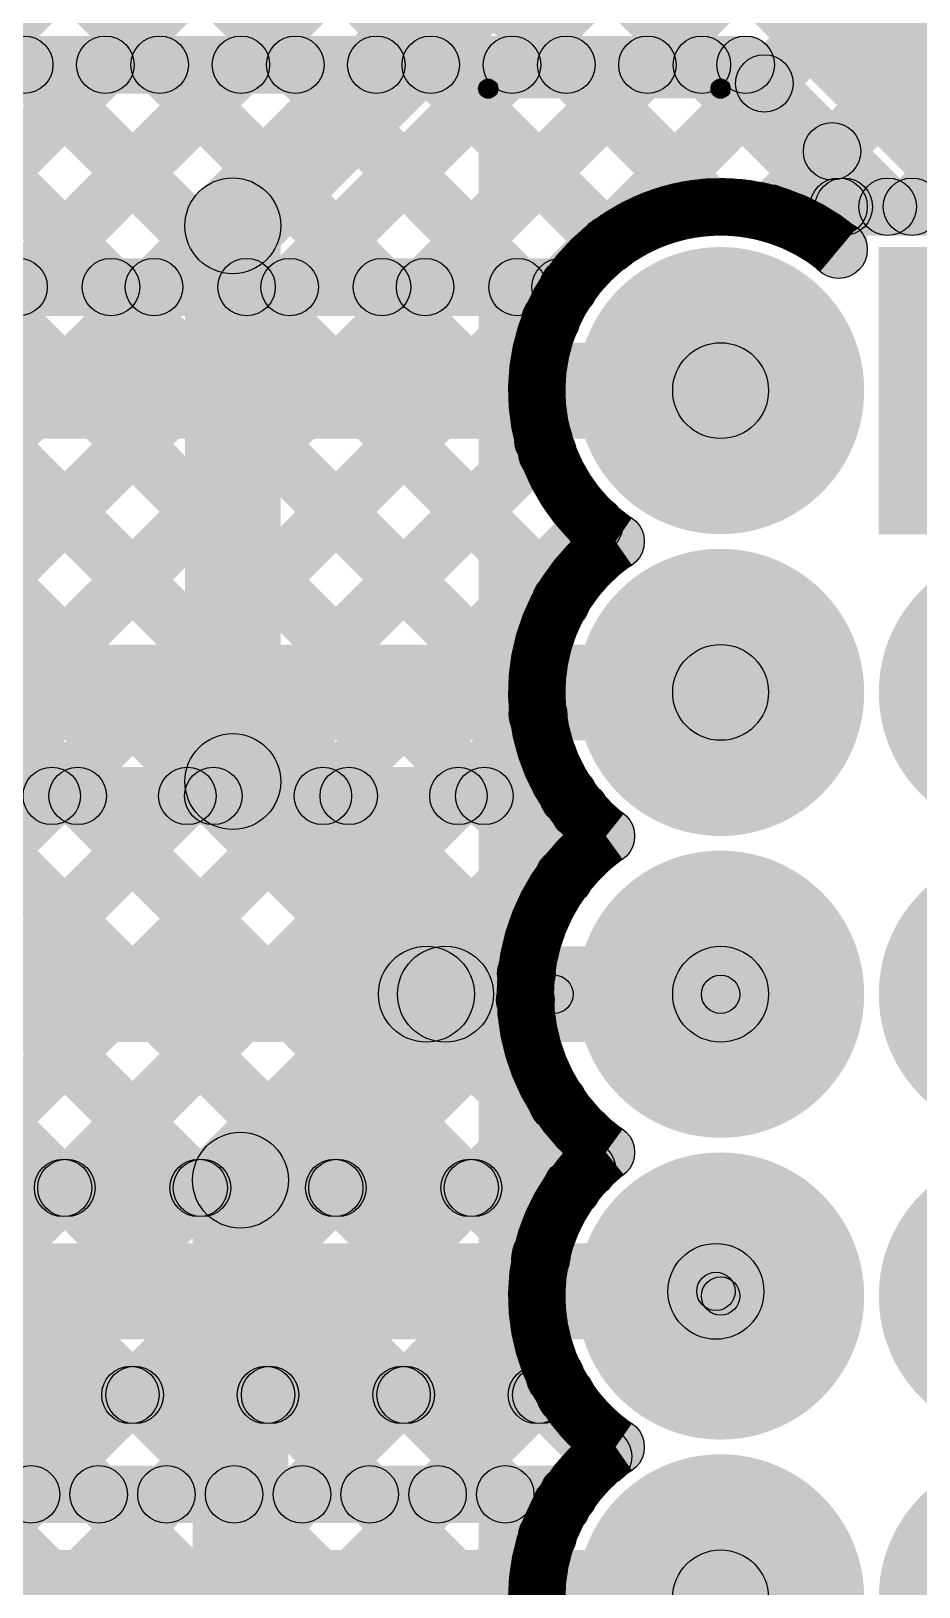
# Model space of a CAD drawing. Header units: millimetres. Extents: x 0 to 212, y 0 to 213.
# Drawn here: x 1.0414 to 1.273, y 2.6189 to 3.0248 of the extents above; entities that cross this region are included whole.
import ezdxf

# ---------------------------------------------------------------- set-up
doc = ezdxf.new("R2010")
doc.units = ezdxf.units.MM
doc.header["$MEASUREMENT"] = 0
for name, color, linetype in [('BottomLayer', 5, 'Continuous'), ('BottomSolder', 6, 'Continuous'), ('PadHoleLayer', 156, 'Continuous'), ('TopLayer', 1, 'Continuous'), ('TopOverlay', 2, 'Continuous'), ('TopSolder', 216, 'Continuous')]:
    doc.layers.add(name, color=color, linetype=linetype)

# ---------------------------------------------------------------- blocks, each defined once
blk = doc.blocks.new('PHD_2_7A_10')
at = {"layer": 'BottomLayer'}
h = blk.add_hatch(color=5, dxfattribs=at)
edge = h.paths.add_edge_path()
edge.add_arc((-0.31496, 0.07874), 0.03346, 0, 360)
h = blk.add_hatch(color=5, dxfattribs=at)
edge = h.paths.add_edge_path()
edge.add_arc((-0.23622, 0.07874), 0.03346, 0, 360)
h = blk.add_hatch(color=5, dxfattribs=at)
edge = h.paths.add_edge_path()
edge.add_arc((-0.15748, 0.07874), 0.03346, 0, 360)
h = blk.add_hatch(color=5, dxfattribs=at)
edge = h.paths.add_edge_path()
edge.add_arc((-0.07874, 0.07874), 0.03346, 0, 360)
h = blk.add_hatch(color=5, dxfattribs=at)
edge = h.paths.add_edge_path()
edge.add_arc((0, 0.07874), 0.03346, 0, 360)
h = blk.add_hatch(color=5, dxfattribs=at)
edge = h.paths.add_edge_path()
edge.add_arc((-0.31496, 0), 0.03346, 0, 360)
h = blk.add_hatch(color=5, dxfattribs=at)
edge = h.paths.add_edge_path()
edge.add_arc((-0.23622, 0), 0.03346, 0, 360)
h = blk.add_hatch(color=5, dxfattribs=at)
edge = h.paths.add_edge_path()
edge.add_arc((-0.15748, 0), 0.03346, 0, 360)
h = blk.add_hatch(color=5, dxfattribs=at)
edge = h.paths.add_edge_path()
edge.add_arc((-0.07874, 0), 0.03346, 0, 360)
blk.add_hatch(color=5, dxfattribs=at).paths.add_polyline_path([(0.03346, -0.03346), (-0.03346, -0.03346), (-0.03346, 0.03346), (0.03346, 0.03346)])
at = {"layer": 'BottomSolder'}
h = blk.add_hatch(color=6, dxfattribs=at)
edge = h.paths.add_edge_path()
edge.add_arc((-0.31496, 0.07874), 0.03746, 0, 360)
h = blk.add_hatch(color=6, dxfattribs=at)
edge = h.paths.add_edge_path()
edge.add_arc((-0.23622, 0.07874), 0.03746, 0, 360)
h = blk.add_hatch(color=6, dxfattribs=at)
edge = h.paths.add_edge_path()
edge.add_arc((-0.15748, 0.07874), 0.03746, 0, 360)
h = blk.add_hatch(color=6, dxfattribs=at)
edge = h.paths.add_edge_path()
edge.add_arc((-0.07874, 0.07874), 0.03746, 0, 360)
h = blk.add_hatch(color=6, dxfattribs=at)
edge = h.paths.add_edge_path()
edge.add_arc((0, 0.07874), 0.03746, 0, 360)
h = blk.add_hatch(color=6, dxfattribs=at)
edge = h.paths.add_edge_path()
edge.add_arc((-0.31496, 0), 0.03746, 0, 360)
h = blk.add_hatch(color=6, dxfattribs=at)
edge = h.paths.add_edge_path()
edge.add_arc((-0.23622, 0), 0.03746, 0, 360)
h = blk.add_hatch(color=6, dxfattribs=at)
edge = h.paths.add_edge_path()
edge.add_arc((-0.15748, 0), 0.03746, 0, 360)
h = blk.add_hatch(color=6, dxfattribs=at)
edge = h.paths.add_edge_path()
edge.add_arc((-0.07874, 0), 0.03746, 0, 360)
blk.add_hatch(color=6, dxfattribs=at).paths.add_polyline_path([(0.03746, -0.03746), (-0.03746, -0.03746), (-0.03746, 0.03746), (0.03746, 0.03746)])
at = {"layer": 'PadHoleLayer'}
h = blk.add_hatch(color=156, dxfattribs=at)
edge = h.paths.add_edge_path()
edge.add_arc((-0.31496, 0.07874), 0.01614, 0, 360)
h = blk.add_hatch(color=156, dxfattribs=at)
edge = h.paths.add_edge_path()
edge.add_arc((-0.23622, 0.07874), 0.01614, 0, 360)
h = blk.add_hatch(color=156, dxfattribs=at)
edge = h.paths.add_edge_path()
edge.add_arc((-0.15748, 0.07874), 0.01614, 0, 360)
h = blk.add_hatch(color=156, dxfattribs=at)
edge = h.paths.add_edge_path()
edge.add_arc((-0.07874, 0.07874), 0.01614, 0, 360)
h = blk.add_hatch(color=156, dxfattribs=at)
edge = h.paths.add_edge_path()
edge.add_arc((0, 0.07874), 0.01614, 0, 360)
at = {"layer": 'TopLayer'}
h = blk.add_hatch(color=1, dxfattribs=at)
edge = h.paths.add_edge_path()
edge.add_arc((-0.31496, 0.07874), 0.03346, 0, 360)
h = blk.add_hatch(color=1, dxfattribs=at)
edge = h.paths.add_edge_path()
edge.add_arc((-0.23622, 0.07874), 0.03346, 0, 360)
h = blk.add_hatch(color=1, dxfattribs=at)
edge = h.paths.add_edge_path()
edge.add_arc((-0.15748, 0.07874), 0.03346, 0, 360)
h = blk.add_hatch(color=1, dxfattribs=at)
edge = h.paths.add_edge_path()
edge.add_arc((-0.07874, 0.07874), 0.03346, 0, 360)
h = blk.add_hatch(color=1, dxfattribs=at)
edge = h.paths.add_edge_path()
edge.add_arc((0, 0.07874), 0.03346, 0, 360)
h = blk.add_hatch(color=1, dxfattribs=at)
edge = h.paths.add_edge_path()
edge.add_arc((-0.31496, 0), 0.03346, 0, 360)
h = blk.add_hatch(color=1, dxfattribs=at)
edge = h.paths.add_edge_path()
edge.add_arc((-0.23622, 0), 0.03346, 0, 360)
h = blk.add_hatch(color=1, dxfattribs=at)
edge = h.paths.add_edge_path()
edge.add_arc((-0.15748, 0), 0.03346, 0, 360)
h = blk.add_hatch(color=1, dxfattribs=at)
edge = h.paths.add_edge_path()
edge.add_arc((-0.07874, 0), 0.03346, 0, 360)
blk.add_hatch(color=1, dxfattribs=at).paths.add_polyline_path([(0.03346, -0.03346), (-0.03346, -0.03346), (-0.03346, 0.03346), (0.03346, 0.03346)])
at = {"layer": 'TopOverlay'}
for points in [[(-0.55122, 0.13687), (-0.55122, 0.14187), (0.07878, 0.14187), (0.07878, 0.13687)], [(0.07628, 0.13937), (0.08128, 0.13937), (0.08128, 0.07874), (0.07628, 0.07874)]]:
    blk.add_hatch(color=2, dxfattribs=at).paths.add_polyline_path(points)
h = blk.add_hatch(color=2, dxfattribs=at)
edge = h.paths.add_edge_path()
edge.add_arc((0.07878, 0.13937), 0.0025, 0, 360)
h = blk.add_hatch(color=2, dxfattribs=at)
edge = h.paths.add_edge_path()
edge.add_arc((0.07878, 0.13937), 0.0025, 0, 360)
h = blk.add_hatch(color=2, dxfattribs=at)
edge = h.paths.add_edge_path()
edge.add_arc((0.07878, 0.07874), 0.0025, 0, 360)
at = {"layer": 'TopSolder'}
h = blk.add_hatch(color=216, dxfattribs=at)
edge = h.paths.add_edge_path()
edge.add_arc((-0.31496, 0.07874), 0.03746, 0, 360)
h = blk.add_hatch(color=216, dxfattribs=at)
edge = h.paths.add_edge_path()
edge.add_arc((-0.23622, 0.07874), 0.03746, 0, 360)
h = blk.add_hatch(color=216, dxfattribs=at)
edge = h.paths.add_edge_path()
edge.add_arc((-0.15748, 0.07874), 0.03746, 0, 360)
h = blk.add_hatch(color=216, dxfattribs=at)
edge = h.paths.add_edge_path()
edge.add_arc((-0.07874, 0.07874), 0.03746, 0, 360)
h = blk.add_hatch(color=216, dxfattribs=at)
edge = h.paths.add_edge_path()
edge.add_arc((0, 0.07874), 0.03746, 0, 360)
h = blk.add_hatch(color=216, dxfattribs=at)
edge = h.paths.add_edge_path()
edge.add_arc((-0.31496, 0), 0.03746, 0, 360)
h = blk.add_hatch(color=216, dxfattribs=at)
edge = h.paths.add_edge_path()
edge.add_arc((-0.23622, 0), 0.03746, 0, 360)
h = blk.add_hatch(color=216, dxfattribs=at)
edge = h.paths.add_edge_path()
edge.add_arc((-0.15748, 0), 0.03746, 0, 360)
h = blk.add_hatch(color=216, dxfattribs=at)
edge = h.paths.add_edge_path()
edge.add_arc((-0.07874, 0), 0.03746, 0, 360)
blk.add_hatch(color=216, dxfattribs=at).paths.add_polyline_path([(0.03746, -0.03746), (-0.03746, -0.03746), (-0.03746, 0.03746), (0.03746, 0.03746)])
at = {"layer": 'TopOverlay'}
for centre in [(0.07878, 0.13937), (0.07878, 0.13937), (0.07878, 0.07874)]:
    blk.add_circle(centre, 0.0025, dxfattribs=at)

msp = doc.modelspace()

# ---------------------------------------------------------------- hatches: boundary and pattern name
at = {"layer": 'BottomLayer'}
for points in [[(0.31871, 2.2987), (0.3081, 2.3093), (1.2051, 3.2063), (1.21571, 3.1957)], [(0.35407, 2.2987), (0.34346, 2.3093), (1.24046, 3.2063), (1.25107, 3.1957)], [(0.38942, 2.2987), (0.37881, 2.3093), (1.27582, 3.2063), (1.28642, 3.1957)], [(0.42478, 2.2987), (0.41417, 2.3093), (1.31117, 3.2063), (1.32178, 3.1957)], [(0.46013, 2.2987), (0.44953, 2.3093), (1.34653, 3.2063), (1.35713, 3.1957)], [(0.49549, 2.2987), (0.48488, 2.3093), (1.38188, 3.2063), (1.39249, 3.1957)], [(0.53084, 2.2987), (0.52024, 2.3093), (1.41724, 3.2063), (1.42784, 3.1957)], [(0.92, 3.1957), (0.93061, 3.2063), (1.18225, 2.95466), (1.17164, 2.94405)], [(0.95536, 3.1957), (0.96596, 3.2063), (1.19767, 2.97459), (1.18707, 2.96399)], [(0.99071, 3.1957), (1.00132, 3.2063), (1.22345, 2.98417), (1.21285, 2.97356)], [(1.02607, 3.1957), (1.03667, 3.2063), (1.25871, 2.98427), (1.2481, 2.97366)], [(1.06142, 3.1957), (1.07203, 3.2063), (1.29406, 2.98427), (1.28346, 2.97366)], [(1.09678, 3.1957), (1.10738, 3.2063), (1.32942, 2.98427), (1.31881, 2.97366)], [(1.23941, 2.97191), (1.2288, 2.98252), (1.45259, 3.2063), (1.4632, 3.1957)], [(1.27652, 2.97366), (1.26591, 2.98427), (1.48795, 3.2063), (1.49855, 3.1957)], [(0.90799, 3.17235), (0.9186, 3.18296), (1.1814, 2.92016), (1.17079, 2.90955)], [(1.10284, 2.96516), (1.08516, 2.98284), (1.17616, 3.07384), (1.19384, 3.05616)], [(1.01764, 3.02735), (1.02824, 3.03796), (1.18489, 2.88131), (1.17428, 2.8707)], [(0.89287, 3.0107), (0.90348, 3.0213), (1.19173, 2.73305), (1.18112, 2.72245)], [(0.92823, 3.0107), (0.93883, 3.0213), (1.17589, 2.78425), (1.16528, 2.77364)], [(0.96358, 3.0107), (0.97419, 3.0213), (1.18592, 2.80957), (1.17531, 2.79896)], [(0.99834, 3.01129), (1.00895, 3.0219), (1.17893, 2.85191), (1.16833, 2.84131)], [(0.8597, 3.00851), (0.8703, 3.01912), (1.1796, 2.70983), (1.16899, 2.69922)], [(0.84202, 2.99084), (0.85263, 3.00144), (1.19587, 2.6582), (1.18526, 2.64759)], [(0.82434, 2.97316), (0.83495, 2.98377), (1.18135, 2.63736), (1.17075, 2.62675)], [(1.25204, 2.97146), (1.25204, 2.98646), (1.34796, 2.98646), (1.34796, 2.97146)], [(1.25954, 2.96779), (1.24454, 2.96779), (1.24454, 2.97896), (1.25954, 2.97896)], [(1.1065, 2.829), (1.0815, 2.829), (1.0815, 2.974), (1.1065, 2.974)], [(0.80666, 2.95548), (0.81727, 2.96609), (1.18386, 2.5995), (1.17326, 2.58889)], [(0.78899, 2.9378), (0.79959, 2.94841), (1.18376, 2.56424), (1.17315, 2.55364)], [(0.77131, 2.92013), (0.78192, 2.93073), (1.17955, 2.5331), (1.16894, 2.52249)], [(0.6352, 2.3677), (0.62459, 2.3783), (1.16974, 2.92346), (1.18035, 2.91285)], [(0.75363, 2.90245), (0.76424, 2.91305), (1.18456, 2.49273), (1.17396, 2.48212)], [(0.67055, 2.3677), (0.65995, 2.3783), (1.18305, 2.90141), (1.19366, 2.8908)], [(0.70591, 2.3677), (0.6953, 2.3783), (1.16839, 2.85139), (1.179, 2.84079)], [(1.08516, 2.82016), (1.10284, 2.83784), (1.15832, 2.78236), (1.14064, 2.76468)], [(0.73695, 2.36338), (0.72634, 2.37399), (1.17916, 2.8268), (1.18976, 2.81619)], [(1.14452, 2.76102), (1.14452, 2.78602), (1.14948, 2.78602), (1.14948, 2.76102)], [(1.14948, 2.76102), (1.14948, 2.78602), (1.22126, 2.78602), (1.22126, 2.76102)], [(1.10484, 2.71616), (1.08716, 2.73384), (1.13568, 2.78236), (1.15336, 2.76468)], [(0.75505, 2.34613), (0.74445, 2.35674), (1.16501, 2.77731), (1.17562, 2.7667)], [(1.1778, 2.76852), (1.1778, 2.77852), (1.22126, 2.77852), (1.22126, 2.76852)], [(0.77273, 2.32845), (0.76212, 2.33906), (1.17358, 2.75051), (1.18418, 2.73991)], [(1.1085, 2.516), (1.0835, 2.516), (1.0835, 2.725), (1.1085, 2.725)], [(0.79041, 2.31078), (0.7798, 2.32138), (1.1692, 2.71078), (1.17981, 2.70017)], [(0.80809, 2.2931), (0.79748, 2.3037), (1.17284, 2.67907), (1.18345, 2.66846)], [(0.82576, 2.27542), (0.81516, 2.28603), (1.17437, 2.64524), (1.18497, 2.63463)]]:
    msp.add_hatch(color=5, dxfattribs=at).paths.add_polyline_path(points)
h = msp.add_hatch(color=5, dxfattribs=at)
edge = h.paths.add_edge_path()
edge.add_arc((1.094, 2.974), 0.0125, 0, 360)
h = msp.add_hatch(color=5, dxfattribs=at)
edge = h.paths.add_edge_path()
edge.add_arc((1.094, 2.974), 0.0125, 0, 360)
h = msp.add_hatch(color=5, dxfattribs=at)
edge = h.paths.add_edge_path()
edge.add_arc((1.21815, 2.97886), 0.0075, 0, 360)
h = msp.add_hatch(color=5, dxfattribs=at)
edge = h.paths.add_edge_path()
edge.add_arc((1.23411, 2.97721), 0.0075, 0, 360)
h = msp.add_hatch(color=5, dxfattribs=at)
edge = h.paths.add_edge_path()
edge.add_arc((1.25204, 2.97896), 0.0075, 0, 360)
h = msp.add_hatch(color=5, dxfattribs=at)
edge = h.paths.add_edge_path()
edge.add_arc((1.25204, 2.97896), 0.0075, 0, 360)
h = msp.add_hatch(color=5, dxfattribs=at)
edge = h.paths.add_edge_path()
edge.add_arc((1.25341, 2.97896), 0.0075, 0, 360)
h = msp.add_hatch(color=5, dxfattribs=at)
edge = h.paths.add_edge_path()
edge.add_arc((1.27121, 2.97896), 0.0075, 0, 360)
h = msp.add_hatch(color=5, dxfattribs=at)
edge = h.paths.add_edge_path()
edge.add_arc((1.19237, 2.96929), 0.0075, 0, 360)
h = msp.add_hatch(color=5, dxfattribs=at)
edge = h.paths.add_edge_path()
edge.add_arc((1.25204, 2.96779), 0.0075, 0, 360)
h = msp.add_hatch(color=5, dxfattribs=at)
edge = h.paths.add_edge_path()
edge.add_arc((1.25204, 2.96779), 0.0075, 0, 360)
h = msp.add_hatch(color=5, dxfattribs=at)
edge = h.paths.add_edge_path()
edge.add_arc((1.17695, 2.94936), 0.0075, 0, 360)
h = msp.add_hatch(color=5, dxfattribs=at)
edge = h.paths.add_edge_path()
edge.add_arc((1.17505, 2.91815), 0.0075, 0, 360)
h = msp.add_hatch(color=5, dxfattribs=at)
edge = h.paths.add_edge_path()
edge.add_arc((1.17609, 2.91486), 0.0075, 0, 360)
h = msp.add_hatch(color=5, dxfattribs=at)
edge = h.paths.add_edge_path()
edge.add_arc((1.18835, 2.8961), 0.0075, 0, 360)
h = msp.add_hatch(color=5, dxfattribs=at)
edge = h.paths.add_edge_path()
edge.add_arc((1.19386, 2.89163), 0.0075, 0, 360)
h = msp.add_hatch(color=5, dxfattribs=at)
edge = h.paths.add_edge_path()
edge.add_arc((1.19386, 2.89163), 0.0075, 0, 360)
h = msp.add_hatch(color=5, dxfattribs=at)
edge = h.paths.add_edge_path()
edge.add_arc((1.17959, 2.87601), 0.0075, 0, 360)
h = msp.add_hatch(color=5, dxfattribs=at)
edge = h.paths.add_edge_path()
edge.add_arc((1.17363, 2.84661), 0.0075, 0, 360)
h = msp.add_hatch(color=5, dxfattribs=at)
edge = h.paths.add_edge_path()
edge.add_arc((1.17369, 2.84609), 0.0075, 0, 360)
h = msp.add_hatch(color=5, dxfattribs=at)
edge = h.paths.add_edge_path()
edge.add_arc((1.094, 2.829), 0.0125, 0, 360)
h = msp.add_hatch(color=5, dxfattribs=at)
edge = h.paths.add_edge_path()
edge.add_arc((1.094, 2.829), 0.0125, 0, 360)
h = msp.add_hatch(color=5, dxfattribs=at)
edge = h.paths.add_edge_path()
edge.add_arc((1.18446, 2.8215), 0.0075, 0, 360)
h = msp.add_hatch(color=5, dxfattribs=at)
edge = h.paths.add_edge_path()
edge.add_arc((1.19134, 2.81477), 0.0075, 0, 360)
h = msp.add_hatch(color=5, dxfattribs=at)
edge = h.paths.add_edge_path()
edge.add_arc((1.19134, 2.81477), 0.0075, 0, 360)
h = msp.add_hatch(color=5, dxfattribs=at)
edge = h.paths.add_edge_path()
edge.add_arc((1.18062, 2.80427), 0.0075, 0, 360)
h = msp.add_hatch(color=5, dxfattribs=at)
edge = h.paths.add_edge_path()
edge.add_arc((1.14452, 2.77352), 0.0125, 0, 360)
h = msp.add_hatch(color=5, dxfattribs=at)
edge = h.paths.add_edge_path()
edge.add_arc((1.14452, 2.77352), 0.0125, 0, 360)
h = msp.add_hatch(color=5, dxfattribs=at)
edge = h.paths.add_edge_path()
edge.add_arc((1.14948, 2.77352), 0.0125, 0, 360)
h = msp.add_hatch(color=5, dxfattribs=at)
edge = h.paths.add_edge_path()
edge.add_arc((1.14948, 2.77352), 0.0125, 0, 360)
h = msp.add_hatch(color=5, dxfattribs=at)
edge = h.paths.add_edge_path()
edge.add_arc((1.14948, 2.77352), 0.0125, 0, 360)
h = msp.add_hatch(color=5, dxfattribs=at)
edge = h.paths.add_edge_path()
edge.add_arc((1.17058, 2.77894), 0.0075, 0, 360)
h = msp.add_hatch(color=5, dxfattribs=at)
edge = h.paths.add_edge_path()
edge.add_arc((1.22126, 2.77352), 0.0125, 0, 360)
h = msp.add_hatch(color=5, dxfattribs=at)
edge = h.paths.add_edge_path()
edge.add_arc((1.17032, 2.772), 0.0075, 0, 360)
h = msp.add_hatch(color=5, dxfattribs=at)
edge = h.paths.add_edge_path()
edge.add_arc((1.1778, 2.77352), 0.005, 0, 360)
h = msp.add_hatch(color=5, dxfattribs=at)
edge = h.paths.add_edge_path()
edge.add_arc((1.22126, 2.77352), 0.005, 0, 360)
h = msp.add_hatch(color=5, dxfattribs=at)
edge = h.paths.add_edge_path()
edge.add_arc((1.17888, 2.74521), 0.0075, 0, 360)
h = msp.add_hatch(color=5, dxfattribs=at)
edge = h.paths.add_edge_path()
edge.add_arc((1.096, 2.725), 0.0125, 0, 360)
h = msp.add_hatch(color=5, dxfattribs=at)
edge = h.paths.add_edge_path()
edge.add_arc((1.096, 2.725), 0.0125, 0, 360)
h = msp.add_hatch(color=5, dxfattribs=at)
edge = h.paths.add_edge_path()
edge.add_arc((1.19134, 2.73227), 0.0075, 0, 360)
h = msp.add_hatch(color=5, dxfattribs=at)
edge = h.paths.add_edge_path()
edge.add_arc((1.19134, 2.73227), 0.0075, 0, 360)
h = msp.add_hatch(color=5, dxfattribs=at)
edge = h.paths.add_edge_path()
edge.add_arc((1.18642, 2.72775), 0.0075, 0, 360)
h = msp.add_hatch(color=5, dxfattribs=at)
edge = h.paths.add_edge_path()
edge.add_arc((1.1743, 2.70452), 0.0075, 0, 360)
h = msp.add_hatch(color=5, dxfattribs=at)
edge = h.paths.add_edge_path()
edge.add_arc((1.1745, 2.70548), 0.0075, 0, 360)
h = msp.add_hatch(color=5, dxfattribs=at)
edge = h.paths.add_edge_path()
edge.add_arc((1.17814, 2.67376), 0.0075, 0, 360)
h = msp.add_hatch(color=5, dxfattribs=at)
edge = h.paths.add_edge_path()
edge.add_arc((1.19386, 2.65541), 0.0075, 0, 360)
h = msp.add_hatch(color=5, dxfattribs=at)
edge = h.paths.add_edge_path()
edge.add_arc((1.19386, 2.65541), 0.0075, 0, 360)
h = msp.add_hatch(color=5, dxfattribs=at)
edge = h.paths.add_edge_path()
edge.add_arc((1.19057, 2.6529), 0.0075, 0, 360)
h = msp.add_hatch(color=5, dxfattribs=at)
edge = h.paths.add_edge_path()
edge.add_arc((1.17967, 2.63993), 0.0075, 0, 360)
h = msp.add_hatch(color=5, dxfattribs=at)
edge = h.paths.add_edge_path()
edge.add_arc((1.17605, 2.63206), 0.0075, 0, 360)
at = {"layer": 'TopLayer'}
for points in [[(0.59607, 3.16608), (0.60668, 3.17668), (1.05506, 2.7283), (1.04445, 2.7177)], [(1.23016, 3.03416), (1.24784, 3.05184), (1.30884, 2.99084), (1.29116, 2.97316)], [(1.00807, 2.9527), (0.99746, 2.9633), (1.05546, 3.0213), (1.06607, 3.0107)], [(0.998, 3.0085), (0.998, 3.0235), (1.22782, 3.0235), (1.22782, 3.0085)], [(0.99894, 3.0107), (1.00954, 3.0213), (1.06754, 2.9633), (1.05694, 2.9527)], [(1.04342, 2.9527), (1.03282, 2.9633), (1.09081, 3.0213), (1.10142, 3.0107)], [(1.03429, 3.0107), (1.0449, 3.0213), (1.1029, 2.9633), (1.09229, 2.9527)], [(1.07878, 2.9527), (1.06817, 2.9633), (1.12617, 3.0213), (1.13678, 3.0107)], [(1.06965, 3.0107), (1.08025, 3.0213), (1.13825, 2.9633), (1.12765, 2.9527)], [(1.11413, 2.9527), (1.10353, 2.9633), (1.16153, 3.0213), (1.17213, 3.0107)], [(1.105, 3.0107), (1.11561, 3.0213), (1.17361, 2.9633), (1.163, 2.9527)], [(1.14949, 2.9527), (1.13888, 2.9633), (1.19688, 3.0213), (1.20749, 3.0107)], [(1.14036, 3.0107), (1.15096, 3.0213), (1.19767, 2.97459), (1.18707, 2.96399)], [(1.17571, 3.0107), (1.18632, 3.0213), (1.22345, 2.98417), (1.21285, 2.97356)], [(1.21107, 3.0107), (1.22167, 3.0213), (1.25871, 2.98427), (1.2481, 2.97366)], [(1.22251, 3.0107), (1.23312, 3.0213), (1.27015, 2.98427), (1.25955, 2.97366)], [(1.18484, 2.9527), (1.17424, 2.9633), (1.22737, 3.01644), (1.23798, 3.00583)], [(1.23941, 2.97191), (1.2288, 2.98252), (1.24505, 2.99876), (1.25566, 2.98816)], [(1.25204, 2.97146), (1.25204, 2.98646), (1.26485, 2.98646), (1.26485, 2.97146)], [(1.25954, 2.96779), (1.24454, 2.96779), (1.24454, 2.97896), (1.25954, 2.97896)], [(0.99118, 2.9505), (0.99118, 2.9655), (1.18162, 2.9655), (1.18162, 2.9505)], [(0.98, 2.9185), (0.98, 2.9435), (1.22126, 2.9435), (1.22126, 2.9185)], [(0.96574, 2.83976), (0.96574, 2.86476), (1.22126, 2.86476), (1.22126, 2.83976)], [(0.94984, 2.7177), (0.93924, 2.7283), (1.0415, 2.83056), (1.0521, 2.81996)], [(0.96574, 2.81776), (0.96574, 2.83276), (1.18162, 2.83276), (1.18162, 2.81776)], [(0.9852, 2.7177), (0.97459, 2.7283), (1.07685, 2.83056), (1.08746, 2.81996)], [(0.97754, 2.81996), (0.98815, 2.83056), (1.09041, 2.7283), (1.0798, 2.7177)], [(1.02055, 2.7177), (1.00995, 2.7283), (1.11221, 2.83056), (1.12281, 2.81996)], [(1.0129, 2.81996), (1.02351, 2.83056), (1.12577, 2.7283), (1.11516, 2.7177)], [(1.05591, 2.7177), (1.0453, 2.7283), (1.14756, 2.83056), (1.15817, 2.81996)], [(1.04825, 2.81996), (1.05886, 2.83056), (1.16112, 2.7283), (1.15051, 2.7177)], [(1.08361, 2.81996), (1.09422, 2.83056), (1.19173, 2.73305), (1.18112, 2.72245)], [(1.11897, 2.81996), (1.12957, 2.83056), (1.17589, 2.78425), (1.16528, 2.77364)], [(1.15432, 2.81996), (1.16493, 2.83056), (1.18592, 2.80957), (1.17531, 2.79896)], [(1.09126, 2.7177), (1.08066, 2.7283), (1.17916, 2.8268), (1.18976, 2.81619)], [(0.94748, 2.76102), (0.94748, 2.78602), (1.22126, 2.78602), (1.22126, 2.76102)], [(1.12662, 2.7177), (1.11601, 2.7283), (1.16501, 2.77731), (1.17562, 2.7667)], [(1.1778, 2.76852), (1.1778, 2.77852), (1.22126, 2.77852), (1.22126, 2.76852)], [(1.16197, 2.7177), (1.15137, 2.7283), (1.17358, 2.75051), (1.18418, 2.73991)], [(0.94118, 2.7155), (0.94118, 2.7305), (1.18248, 2.7305), (1.18248, 2.7155)], [(0.93, 2.6835), (0.93, 2.7085), (1.22004, 2.7085), (1.22004, 2.6835)], [(1.2165, 2.69246), (1.22357, 2.69954), (1.2248, 2.69832), (1.21772, 2.69124)], [(0.93, 2.6615), (0.93, 2.6765), (1.18081, 2.6765), (1.18081, 2.6615)], [(1.02774, 2.6637), (1.03834, 2.6743), (1.06431, 2.64834), (1.0537, 2.63774)], [(1.04666, 2.63774), (1.03605, 2.64834), (1.06201, 2.6743), (1.07262, 2.6637)], [(1.06309, 2.6637), (1.0737, 2.6743), (1.09966, 2.64834), (1.08905, 2.63774)], [(1.08201, 2.63774), (1.07141, 2.64834), (1.09737, 2.6743), (1.10797, 2.6637)], [(1.09845, 2.6637), (1.10906, 2.6743), (1.13502, 2.64834), (1.12441, 2.63774)], [(1.11737, 2.63774), (1.10676, 2.64834), (1.13272, 2.6743), (1.14333, 2.6637)], [(1.1338, 2.6637), (1.14441, 2.6743), (1.17037, 2.64834), (1.15976, 2.63774)], [(1.15272, 2.63774), (1.14212, 2.64834), (1.16808, 2.6743), (1.17869, 2.6637)], [(1.16916, 2.6637), (1.17977, 2.6743), (1.19587, 2.6582), (1.18526, 2.64759)], [(0.90004, 2.63554), (0.90004, 2.65054), (1.18162, 2.65054), (1.18162, 2.63554)], [(0.90004, 2.60354), (0.90004, 2.62854), (1.22126, 2.62854), (1.22126, 2.60354)]]:
    msp.add_hatch(color=1, dxfattribs=at).paths.add_polyline_path(points)
h = msp.add_hatch(color=1, dxfattribs=at)
edge = h.paths.add_edge_path()
edge.add_arc((1.03959, 3.016), 0.0075, 0, 360)
h = msp.add_hatch(color=1, dxfattribs=at)
edge = h.paths.add_edge_path()
edge.add_arc((1.06076, 3.016), 0.0075, 0, 360)
h = msp.add_hatch(color=1, dxfattribs=at)
edge = h.paths.add_edge_path()
edge.add_arc((1.07495, 3.016), 0.0075, 0, 360)
h = msp.add_hatch(color=1, dxfattribs=at)
edge = h.paths.add_edge_path()
edge.add_arc((1.09612, 3.016), 0.0075, 0, 360)
h = msp.add_hatch(color=1, dxfattribs=at)
edge = h.paths.add_edge_path()
edge.add_arc((1.11031, 3.016), 0.0075, 0, 360)
h = msp.add_hatch(color=1, dxfattribs=at)
edge = h.paths.add_edge_path()
edge.add_arc((1.13147, 3.016), 0.0075, 0, 360)
h = msp.add_hatch(color=1, dxfattribs=at)
edge = h.paths.add_edge_path()
edge.add_arc((1.14566, 3.016), 0.0075, 0, 360)
h = msp.add_hatch(color=1, dxfattribs=at)
edge = h.paths.add_edge_path()
edge.add_arc((1.16683, 3.016), 0.0075, 0, 360)
h = msp.add_hatch(color=1, dxfattribs=at)
edge = h.paths.add_edge_path()
edge.add_arc((1.18102, 3.016), 0.0075, 0, 360)
h = msp.add_hatch(color=1, dxfattribs=at)
edge = h.paths.add_edge_path()
edge.add_arc((1.20218, 3.016), 0.0075, 0, 360)
h = msp.add_hatch(color=1, dxfattribs=at)
edge = h.paths.add_edge_path()
edge.add_arc((1.21637, 3.016), 0.0075, 0, 360)
h = msp.add_hatch(color=1, dxfattribs=at)
edge = h.paths.add_edge_path()
edge.add_arc((1.22782, 3.016), 0.0075, 0, 360)
h = msp.add_hatch(color=1, dxfattribs=at)
edge = h.paths.add_edge_path()
edge.add_arc((1.22782, 3.016), 0.0075, 0, 360)
h = msp.add_hatch(color=1, dxfattribs=at)
edge = h.paths.add_edge_path()
edge.add_arc((1.23268, 3.01114), 0.0075, 0, 360)
h = msp.add_hatch(color=1, dxfattribs=at)
edge = h.paths.add_edge_path()
edge.add_arc((1.25036, 2.99346), 0.0075, 0, 360)
h = msp.add_hatch(color=1, dxfattribs=at)
edge = h.paths.add_edge_path()
edge.add_arc((1.21815, 2.97886), 0.0075, 0, 360)
h = msp.add_hatch(color=1, dxfattribs=at)
edge = h.paths.add_edge_path()
edge.add_arc((1.23411, 2.97721), 0.0075, 0, 360)
h = msp.add_hatch(color=1, dxfattribs=at)
edge = h.paths.add_edge_path()
edge.add_arc((1.25204, 2.97896), 0.0075, 0, 360)
h = msp.add_hatch(color=1, dxfattribs=at)
edge = h.paths.add_edge_path()
edge.add_arc((1.25204, 2.97896), 0.0075, 0, 360)
h = msp.add_hatch(color=1, dxfattribs=at)
edge = h.paths.add_edge_path()
edge.add_arc((1.25341, 2.97896), 0.0075, 0, 360)
h = msp.add_hatch(color=1, dxfattribs=at)
edge = h.paths.add_edge_path()
edge.add_arc((1.26485, 2.97896), 0.0075, 0, 360)
h = msp.add_hatch(color=1, dxfattribs=at)
edge = h.paths.add_edge_path()
edge.add_arc((1.26485, 2.97896), 0.0075, 0, 360)
h = msp.add_hatch(color=1, dxfattribs=at)
edge = h.paths.add_edge_path()
edge.add_arc((1.19237, 2.96929), 0.0075, 0, 360)
h = msp.add_hatch(color=1, dxfattribs=at)
edge = h.paths.add_edge_path()
edge.add_arc((1.25204, 2.96779), 0.0075, 0, 360)
h = msp.add_hatch(color=1, dxfattribs=at)
edge = h.paths.add_edge_path()
edge.add_arc((1.25204, 2.96779), 0.0075, 0, 360)
h = msp.add_hatch(color=1, dxfattribs=at)
edge = h.paths.add_edge_path()
edge.add_arc((1.03812, 2.958), 0.0075, 0, 360)
h = msp.add_hatch(color=1, dxfattribs=at)
edge = h.paths.add_edge_path()
edge.add_arc((1.06224, 2.958), 0.0075, 0, 360)
h = msp.add_hatch(color=1, dxfattribs=at)
edge = h.paths.add_edge_path()
edge.add_arc((1.07347, 2.958), 0.0075, 0, 360)
h = msp.add_hatch(color=1, dxfattribs=at)
edge = h.paths.add_edge_path()
edge.add_arc((1.09759, 2.958), 0.0075, 0, 360)
h = msp.add_hatch(color=1, dxfattribs=at)
edge = h.paths.add_edge_path()
edge.add_arc((1.10883, 2.958), 0.0075, 0, 360)
h = msp.add_hatch(color=1, dxfattribs=at)
edge = h.paths.add_edge_path()
edge.add_arc((1.13295, 2.958), 0.0075, 0, 360)
h = msp.add_hatch(color=1, dxfattribs=at)
edge = h.paths.add_edge_path()
edge.add_arc((1.14418, 2.958), 0.0075, 0, 360)
h = msp.add_hatch(color=1, dxfattribs=at)
edge = h.paths.add_edge_path()
edge.add_arc((1.1683, 2.958), 0.0075, 0, 360)
h = msp.add_hatch(color=1, dxfattribs=at)
edge = h.paths.add_edge_path()
edge.add_arc((1.17954, 2.958), 0.0075, 0, 360)
h = msp.add_hatch(color=1, dxfattribs=at)
edge = h.paths.add_edge_path()
edge.add_arc((1.18162, 2.958), 0.0075, 0, 360)
h = msp.add_hatch(color=1, dxfattribs=at)
edge = h.paths.add_edge_path()
edge.add_arc((1.18162, 2.958), 0.0075, 0, 360)
h = msp.add_hatch(color=1, dxfattribs=at)
edge = h.paths.add_edge_path()
edge.add_arc((1.22126, 2.931), 0.0125, 0, 360)
h = msp.add_hatch(color=1, dxfattribs=at)
edge = h.paths.add_edge_path()
edge.add_arc((1.22126, 2.85226), 0.0125, 0, 360)
h = msp.add_hatch(color=1, dxfattribs=at)
edge = h.paths.add_edge_path()
edge.add_arc((1.0468, 2.82526), 0.0075, 0, 360)
h = msp.add_hatch(color=1, dxfattribs=at)
edge = h.paths.add_edge_path()
edge.add_arc((1.05356, 2.82526), 0.0075, 0, 360)
h = msp.add_hatch(color=1, dxfattribs=at)
edge = h.paths.add_edge_path()
edge.add_arc((1.08215, 2.82526), 0.0075, 0, 360)
h = msp.add_hatch(color=1, dxfattribs=at)
edge = h.paths.add_edge_path()
edge.add_arc((1.08891, 2.82526), 0.0075, 0, 360)
h = msp.add_hatch(color=1, dxfattribs=at)
edge = h.paths.add_edge_path()
edge.add_arc((1.11751, 2.82526), 0.0075, 0, 360)
h = msp.add_hatch(color=1, dxfattribs=at)
edge = h.paths.add_edge_path()
edge.add_arc((1.12427, 2.82526), 0.0075, 0, 360)
h = msp.add_hatch(color=1, dxfattribs=at)
edge = h.paths.add_edge_path()
edge.add_arc((1.15287, 2.82526), 0.0075, 0, 360)
h = msp.add_hatch(color=1, dxfattribs=at)
edge = h.paths.add_edge_path()
edge.add_arc((1.15962, 2.82526), 0.0075, 0, 360)
h = msp.add_hatch(color=1, dxfattribs=at)
edge = h.paths.add_edge_path()
edge.add_arc((1.18162, 2.82526), 0.0075, 0, 360)
h = msp.add_hatch(color=1, dxfattribs=at)
edge = h.paths.add_edge_path()
edge.add_arc((1.18162, 2.82526), 0.0075, 0, 360)
h = msp.add_hatch(color=1, dxfattribs=at)
edge = h.paths.add_edge_path()
edge.add_arc((1.18446, 2.8215), 0.0075, 0, 360)
h = msp.add_hatch(color=1, dxfattribs=at)
edge = h.paths.add_edge_path()
edge.add_arc((1.19134, 2.81477), 0.0075, 0, 360)
h = msp.add_hatch(color=1, dxfattribs=at)
edge = h.paths.add_edge_path()
edge.add_arc((1.19134, 2.81477), 0.0075, 0, 360)
h = msp.add_hatch(color=1, dxfattribs=at)
edge = h.paths.add_edge_path()
edge.add_arc((1.18062, 2.80427), 0.0075, 0, 360)
h = msp.add_hatch(color=1, dxfattribs=at)
edge = h.paths.add_edge_path()
edge.add_arc((1.17058, 2.77894), 0.0075, 0, 360)
h = msp.add_hatch(color=1, dxfattribs=at)
edge = h.paths.add_edge_path()
edge.add_arc((1.22126, 2.77352), 0.0125, 0, 360)
h = msp.add_hatch(color=1, dxfattribs=at)
edge = h.paths.add_edge_path()
edge.add_arc((1.17032, 2.772), 0.0075, 0, 360)
h = msp.add_hatch(color=1, dxfattribs=at)
edge = h.paths.add_edge_path()
edge.add_arc((1.1778, 2.77352), 0.005, 0, 360)
h = msp.add_hatch(color=1, dxfattribs=at)
edge = h.paths.add_edge_path()
edge.add_arc((1.22126, 2.77352), 0.005, 0, 360)
h = msp.add_hatch(color=1, dxfattribs=at)
edge = h.paths.add_edge_path()
edge.add_arc((1.17888, 2.74521), 0.0075, 0, 360)
h = msp.add_hatch(color=1, dxfattribs=at)
edge = h.paths.add_edge_path()
edge.add_arc((1.19134, 2.73227), 0.0075, 0, 360)
h = msp.add_hatch(color=1, dxfattribs=at)
edge = h.paths.add_edge_path()
edge.add_arc((1.19134, 2.73227), 0.0075, 0, 360)
h = msp.add_hatch(color=1, dxfattribs=at)
edge = h.paths.add_edge_path()
edge.add_arc((1.18642, 2.72775), 0.0075, 0, 360)
h = msp.add_hatch(color=1, dxfattribs=at)
edge = h.paths.add_edge_path()
edge.add_arc((1.04975, 2.723), 0.0075, 0, 360)
h = msp.add_hatch(color=1, dxfattribs=at)
edge = h.paths.add_edge_path()
edge.add_arc((1.05061, 2.723), 0.0075, 0, 360)
h = msp.add_hatch(color=1, dxfattribs=at)
edge = h.paths.add_edge_path()
edge.add_arc((1.08511, 2.723), 0.0075, 0, 360)
h = msp.add_hatch(color=1, dxfattribs=at)
edge = h.paths.add_edge_path()
edge.add_arc((1.08596, 2.723), 0.0075, 0, 360)
h = msp.add_hatch(color=1, dxfattribs=at)
edge = h.paths.add_edge_path()
edge.add_arc((1.12046, 2.723), 0.0075, 0, 360)
h = msp.add_hatch(color=1, dxfattribs=at)
edge = h.paths.add_edge_path()
edge.add_arc((1.12132, 2.723), 0.0075, 0, 360)
h = msp.add_hatch(color=1, dxfattribs=at)
edge = h.paths.add_edge_path()
edge.add_arc((1.15582, 2.723), 0.0075, 0, 360)
h = msp.add_hatch(color=1, dxfattribs=at)
edge = h.paths.add_edge_path()
edge.add_arc((1.15667, 2.723), 0.0075, 0, 360)
h = msp.add_hatch(color=1, dxfattribs=at)
edge = h.paths.add_edge_path()
edge.add_arc((1.18248, 2.723), 0.0075, 0, 360)
h = msp.add_hatch(color=1, dxfattribs=at)
edge = h.paths.add_edge_path()
edge.add_arc((1.18248, 2.723), 0.0075, 0, 360)
h = msp.add_hatch(color=1, dxfattribs=at)
edge = h.paths.add_edge_path()
edge.add_arc((1.22004, 2.696), 0.0125, 0, 360)
h = msp.add_hatch(color=1, dxfattribs=at)
edge = h.paths.add_edge_path()
edge.add_arc((1.22004, 2.696), 0.005, 0, 360)
h = msp.add_hatch(color=1, dxfattribs=at)
edge = h.paths.add_edge_path()
edge.add_arc((1.22126, 2.69478), 0.005, 0, 360)
h = msp.add_hatch(color=1, dxfattribs=at)
edge = h.paths.add_edge_path()
edge.add_arc((1.06732, 2.669), 0.0075, 0, 360)
h = msp.add_hatch(color=1, dxfattribs=at)
edge = h.paths.add_edge_path()
edge.add_arc((1.0684, 2.669), 0.0075, 0, 360)
h = msp.add_hatch(color=1, dxfattribs=at)
edge = h.paths.add_edge_path()
edge.add_arc((1.10267, 2.669), 0.0075, 0, 360)
h = msp.add_hatch(color=1, dxfattribs=at)
edge = h.paths.add_edge_path()
edge.add_arc((1.10375, 2.669), 0.0075, 0, 360)
h = msp.add_hatch(color=1, dxfattribs=at)
edge = h.paths.add_edge_path()
edge.add_arc((1.13803, 2.669), 0.0075, 0, 360)
h = msp.add_hatch(color=1, dxfattribs=at)
edge = h.paths.add_edge_path()
edge.add_arc((1.13911, 2.669), 0.0075, 0, 360)
h = msp.add_hatch(color=1, dxfattribs=at)
edge = h.paths.add_edge_path()
edge.add_arc((1.17338, 2.669), 0.0075, 0, 360)
h = msp.add_hatch(color=1, dxfattribs=at)
edge = h.paths.add_edge_path()
edge.add_arc((1.17446, 2.669), 0.0075, 0, 360)
h = msp.add_hatch(color=1, dxfattribs=at)
edge = h.paths.add_edge_path()
edge.add_arc((1.18081, 2.669), 0.0075, 0, 360)
h = msp.add_hatch(color=1, dxfattribs=at)
edge = h.paths.add_edge_path()
edge.add_arc((1.18081, 2.669), 0.0075, 0, 360)
h = msp.add_hatch(color=1, dxfattribs=at)
edge = h.paths.add_edge_path()
edge.add_arc((1.19386, 2.65541), 0.0075, 0, 360)
h = msp.add_hatch(color=1, dxfattribs=at)
edge = h.paths.add_edge_path()
edge.add_arc((1.19386, 2.65541), 0.0075, 0, 360)
h = msp.add_hatch(color=1, dxfattribs=at)
edge = h.paths.add_edge_path()
edge.add_arc((1.19057, 2.6529), 0.0075, 0, 360)
h = msp.add_hatch(color=1, dxfattribs=at)
edge = h.paths.add_edge_path()
edge.add_arc((1.04136, 2.64304), 0.0075, 0, 360)
h = msp.add_hatch(color=1, dxfattribs=at)
edge = h.paths.add_edge_path()
edge.add_arc((1.059, 2.64304), 0.0075, 0, 360)
h = msp.add_hatch(color=1, dxfattribs=at)
edge = h.paths.add_edge_path()
edge.add_arc((1.07671, 2.64304), 0.0075, 0, 360)
h = msp.add_hatch(color=1, dxfattribs=at)
edge = h.paths.add_edge_path()
edge.add_arc((1.09436, 2.64304), 0.0075, 0, 360)
h = msp.add_hatch(color=1, dxfattribs=at)
edge = h.paths.add_edge_path()
edge.add_arc((1.11207, 2.64304), 0.0075, 0, 360)
h = msp.add_hatch(color=1, dxfattribs=at)
edge = h.paths.add_edge_path()
edge.add_arc((1.12971, 2.64304), 0.0075, 0, 360)
h = msp.add_hatch(color=1, dxfattribs=at)
edge = h.paths.add_edge_path()
edge.add_arc((1.14742, 2.64304), 0.0075, 0, 360)
h = msp.add_hatch(color=1, dxfattribs=at)
edge = h.paths.add_edge_path()
edge.add_arc((1.16507, 2.64304), 0.0075, 0, 360)
h = msp.add_hatch(color=1, dxfattribs=at)
edge = h.paths.add_edge_path()
edge.add_arc((1.18162, 2.64304), 0.0075, 0, 360)
h = msp.add_hatch(color=1, dxfattribs=at)
edge = h.paths.add_edge_path()
edge.add_arc((1.18162, 2.64304), 0.0075, 0, 360)
h = msp.add_hatch(color=1, dxfattribs=at)
edge = h.paths.add_edge_path()
edge.add_arc((1.22126, 2.61604), 0.0125, 0, 360)

# ---------------------------------------------------------------- linework, layer by layer
at = {"layer": 'BottomLayer', "const_width": 0.015}
for points in [[(1.19386, 2.89163, -1.045345), (1.25204, 2.96779)], [(1.19134, 2.81477, -0.501673), (1.19386, 2.89163)], [(1.19134, 2.73227, -0.510019), (1.19134, 2.81477)], [(1.19386, 2.65541, -0.501673), (1.19134, 2.73227)], [(1.19386, 2.57667, -0.522415), (1.19386, 2.65541)]]:
    msp.add_lwpolyline(points, format="xyb", dxfattribs=at)
at = {"layer": 'BottomLayer'}
for centre, radius in [((1.094, 2.974), 0.0125), ((1.094, 2.974), 0.0125), ((1.21815, 2.97886), 0.0075), ((1.23411, 2.97721), 0.0075), ((1.25204, 2.97896), 0.0075), ((1.25204, 2.97896), 0.0075), ((1.25341, 2.97896), 0.0075), ((1.27121, 2.97896), 0.0075), ((1.19237, 2.96929), 0.0075), ((1.25204, 2.96779), 0.0075), ((1.25204, 2.96779), 0.0075), ((1.17695, 2.94936), 0.0075), ((1.17505, 2.91815), 0.0075), ((1.17609, 2.91486), 0.0075), ((1.18835, 2.8961), 0.0075), ((1.19386, 2.89163), 0.0075), ((1.19386, 2.89163), 0.0075), ((1.17959, 2.87601), 0.0075), ((1.17363, 2.84661), 0.0075), ((1.17369, 2.84609), 0.0075), ((1.094, 2.829), 0.0125), ((1.094, 2.829), 0.0125), ((1.18446, 2.8215), 0.0075), ((1.19134, 2.81477), 0.0075), ((1.19134, 2.81477), 0.0075), ((1.18062, 2.80427), 0.0075), ((1.14452, 2.77352), 0.0125), ((1.14452, 2.77352), 0.0125), ((1.14948, 2.77352), 0.0125), ((1.14948, 2.77352), 0.0125), ((1.14948, 2.77352), 0.0125), ((1.17058, 2.77894), 0.0075), ((1.22126, 2.77352), 0.0125), ((1.17032, 2.772), 0.0075), ((1.1778, 2.77352), 0.005), ((1.22126, 2.77352), 0.005), ((1.17888, 2.74521), 0.0075), ((1.096, 2.725), 0.0125), ((1.096, 2.725), 0.0125), ((1.19134, 2.73227), 0.0075), ((1.19134, 2.73227), 0.0075), ((1.18642, 2.72775), 0.0075), ((1.1743, 2.70452), 0.0075), ((1.1745, 2.70548), 0.0075), ((1.17814, 2.67376), 0.0075), ((1.19386, 2.65541), 0.0075), ((1.19386, 2.65541), 0.0075), ((1.19057, 2.6529), 0.0075), ((1.17967, 2.63993), 0.0075), ((1.17605, 2.63206), 0.0075)]:
    msp.add_circle(centre, radius, dxfattribs=at)
at = {"layer": 'TopLayer', "const_width": 0.015}
for points in [[(1.18162, 2.958, -0.443431), (1.25204, 2.96779)], [(1.19134, 2.81477, -0.074939), (1.18162, 2.82526)], [(1.19134, 2.73227, -0.510019), (1.19134, 2.81477)], [(1.18248, 2.723, -0.067119), (1.19134, 2.73227)], [(1.19386, 2.65541, -0.099174), (1.18081, 2.669)], [(1.18162, 2.64304, -0.091486), (1.19386, 2.65541)]]:
    msp.add_lwpolyline(points, format="xyb", dxfattribs=at)
at = {"layer": 'TopLayer'}
for centre, radius in [((1.03959, 3.016), 0.0075), ((1.06076, 3.016), 0.0075), ((1.07495, 3.016), 0.0075), ((1.09612, 3.016), 0.0075), ((1.11031, 3.016), 0.0075), ((1.13147, 3.016), 0.0075), ((1.14566, 3.016), 0.0075), ((1.16683, 3.016), 0.0075), ((1.18102, 3.016), 0.0075), ((1.20218, 3.016), 0.0075), ((1.21637, 3.016), 0.0075), ((1.22782, 3.016), 0.0075), ((1.22782, 3.016), 0.0075), ((1.23268, 3.01114), 0.0075), ((1.25036, 2.99346), 0.0075), ((1.21815, 2.97886), 0.0075), ((1.23411, 2.97721), 0.0075), ((1.25204, 2.97896), 0.0075), ((1.25204, 2.97896), 0.0075), ((1.25341, 2.97896), 0.0075), ((1.26485, 2.97896), 0.0075), ((1.26485, 2.97896), 0.0075), ((1.19237, 2.96929), 0.0075), ((1.25204, 2.96779), 0.0075), ((1.25204, 2.96779), 0.0075), ((1.03812, 2.958), 0.0075), ((1.06224, 2.958), 0.0075), ((1.07347, 2.958), 0.0075), ((1.09759, 2.958), 0.0075), ((1.10883, 2.958), 0.0075), ((1.13295, 2.958), 0.0075), ((1.14418, 2.958), 0.0075), ((1.1683, 2.958), 0.0075), ((1.17954, 2.958), 0.0075), ((1.18162, 2.958), 0.0075), ((1.18162, 2.958), 0.0075), ((1.22126, 2.931), 0.0125), ((1.22126, 2.85226), 0.0125), ((1.0468, 2.82526), 0.0075), ((1.05356, 2.82526), 0.0075), ((1.08215, 2.82526), 0.0075), ((1.08891, 2.82526), 0.0075), ((1.11751, 2.82526), 0.0075), ((1.12427, 2.82526), 0.0075), ((1.15287, 2.82526), 0.0075), ((1.15962, 2.82526), 0.0075), ((1.18162, 2.82526), 0.0075), ((1.18162, 2.82526), 0.0075), ((1.18446, 2.8215), 0.0075), ((1.19134, 2.81477), 0.0075), ((1.19134, 2.81477), 0.0075), ((1.18062, 2.80427), 0.0075), ((1.17058, 2.77894), 0.0075), ((1.22126, 2.77352), 0.0125), ((1.17032, 2.772), 0.0075), ((1.1778, 2.77352), 0.005), ((1.22126, 2.77352), 0.005), ((1.17888, 2.74521), 0.0075), ((1.19134, 2.73227), 0.0075), ((1.19134, 2.73227), 0.0075), ((1.18642, 2.72775), 0.0075), ((1.04975, 2.723), 0.0075), ((1.05061, 2.723), 0.0075), ((1.08511, 2.723), 0.0075), ((1.08596, 2.723), 0.0075), ((1.12046, 2.723), 0.0075), ((1.12132, 2.723), 0.0075), ((1.15582, 2.723), 0.0075), ((1.15667, 2.723), 0.0075), ((1.18248, 2.723), 0.0075), ((1.18248, 2.723), 0.0075), ((1.22004, 2.696), 0.0125), ((1.22004, 2.696), 0.005), ((1.22126, 2.69478), 0.005), ((1.06732, 2.669), 0.0075), ((1.0684, 2.669), 0.0075), ((1.10267, 2.669), 0.0075), ((1.10375, 2.669), 0.0075), ((1.13803, 2.669), 0.0075), ((1.13911, 2.669), 0.0075), ((1.17338, 2.669), 0.0075), ((1.17446, 2.669), 0.0075), ((1.18081, 2.669), 0.0075), ((1.18081, 2.669), 0.0075), ((1.19386, 2.65541), 0.0075), ((1.19386, 2.65541), 0.0075), ((1.19057, 2.6529), 0.0075), ((1.04136, 2.64304), 0.0075), ((1.059, 2.64304), 0.0075), ((1.07671, 2.64304), 0.0075), ((1.09436, 2.64304), 0.0075), ((1.11207, 2.64304), 0.0075), ((1.12971, 2.64304), 0.0075), ((1.14742, 2.64304), 0.0075), ((1.16507, 2.64304), 0.0075), ((1.18162, 2.64304), 0.0075), ((1.18162, 2.64304), 0.0075), ((1.22126, 2.61604), 0.0125)]:
    msp.add_circle(centre, radius, dxfattribs=at)

# ---------------------------------------------------------------- block references
at = {"rotation": 90}
msp.add_blockref('PHD_2_7A_10', (1.3, 2.931), dxfattribs=at)

doc.saveas('drawing.dxf')
